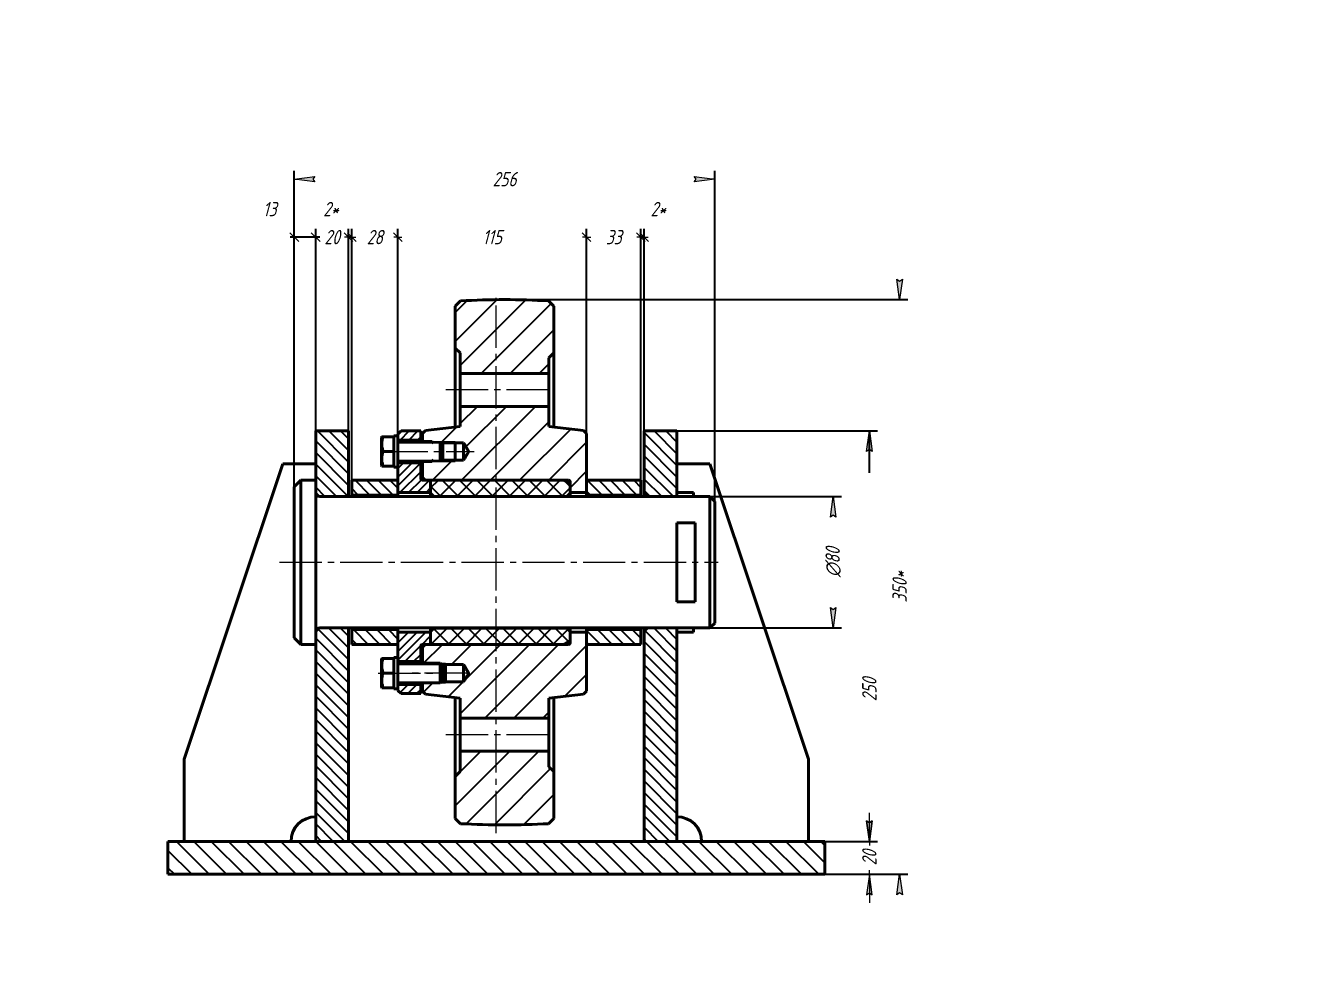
# Model space of a CAD drawing. Header units: millimetres. Extents: x 0 to 594, y 0 to 420.
# Drawn here: x 280.9 to 594, y 188.1 to 420 of the extents above; entities that cross this region are included whole.
import ezdxf

# ---------------------------------------------------------------- set-up
doc = ezdxf.new("R2010")
doc.units = ezdxf.units.MM
for name, pattern in [('K5LT_AXLED', [14.786122, 10.286122, -1.5, 1.5, -1.5]), ('K5LT_BASIC', [0]), ('K5LT_THIN', [0])]:
    doc.linetypes.add(name, pattern=pattern)
doc.layers.add('Системный слой', color=7, linetype='Continuous')
doc.styles.add('KDIMTEXTSTYLE', font='GOST_AU.SHX', dxfattribs={"width": 0.96, "oblique": 15, "height": 5})
doc.dimstyles.new('KDIMSTYLE (0.40)', dxfattribs={"dimtxt": 5, "dimasz": 1, "dimexe": 2, "dimexo": 0.0625, "dimgap": 1, "dimtad": 1, "dimlfac": 2.5, "dimtxsty": 'KDIMTEXTSTYLE', "dimsah": 1, "dimcen": 0.09, "dimdle": 1, "dimadec": 0, "dimazin": 0, "dimtfac": 0.667, "dimtmove": 0, "dimatfit": 3, "dimfxl": 1, "dimtvp": 1, "dimtolj": 1, "dimtzin": 0, "dimarcsym": 0})
pattern_1 = [(135, (0, 0), (-1.4142136, -1.4142136), [])]

# ---------------------------------------------------------------- blocks, each defined once
blk = doc.blocks.new('U19')
at = {"layer": 'Системный слой', "color": 150, "linetype": 'K5LT_BASIC', "lineweight": 40, "true_color": 0x0080ff}
for p, q in [((370.5, 261.62), (370.5, 262.26)), ((370.5, 258.66), (370.5, 259.3))]:
    blk.add_line(p, q, dxfattribs=at)
blk = doc.blocks.new('U20')
at = {"layer": 'Системный слой', "color": 150, "linetype": 'K5LT_BASIC', "lineweight": 40, "true_color": 0x0080ff}
for p, q in [((370.5, 265.21), (370.5, 265.86)), ((370.5, 262.26), (370.5, 262.9))]:
    blk.add_line(p, q, dxfattribs=at)
blk = doc.blocks.new('U21')
at = {"layer": 'Системный слой', "color": 150, "linetype": 'K5LT_BASIC', "lineweight": 40, "true_color": 0x0080ff}
for p, q in [((367.5, 265.68), (367.5, 262.26)), ((367.5, 262.26), (367.5, 258.84))]:
    blk.add_line(p, q, dxfattribs=at)
blk = doc.blocks.new('U22')
at = {"layer": 'Системный слой', "color": 150, "linetype": 'K5LT_BASIC', "lineweight": 40, "true_color": 0x0080ff}
for p, q in [((443.5, 306.26), (443.5, 305.26)), ((443.5, 273.26), (443.5, 272.26))]:
    blk.add_line(p, q, dxfattribs=at)
blk = doc.blocks.new('U23')
at = {"layer": 'Системный слой', "color": 150, "linetype": 'K5LT_BASIC', "lineweight": 40, "true_color": 0x0080ff}
for p, q in [((430.7, 305.66), (430.7, 305.26)), ((430.7, 273.26), (430.7, 272.86))]:
    blk.add_line(p, q, dxfattribs=at)
blk = doc.blocks.new('U24')
at = {"layer": 'Системный слой', "color": 150, "linetype": 'K5LT_BASIC', "lineweight": 40, "true_color": 0x0080ff}
for p, q in [((360.3, 305.66), (360.3, 305.26)), ((360.3, 273.26), (360.3, 272.86))]:
    blk.add_line(p, q, dxfattribs=at)
blk = doc.blocks.new('U25')
at = {"layer": 'Системный слой', "color": 150, "linetype": 'K5LT_BASIC', "lineweight": 40, "true_color": 0x0080ff}
for p, q in [((370.5, 265.86), (370.5, 266.1)), ((370.5, 262.9), (370.5, 265.21)), ((370.5, 259.3), (370.5, 261.62)), ((370.5, 258.42), (370.5, 258.66))]:
    blk.add_line(p, q, dxfattribs=at)
blk = doc.blocks.new('U26')
at = {"layer": 'Системный слой', "color": 150, "linetype": 'K5LT_BASIC', "lineweight": 40, "true_color": 0x0080ff}
for p, q in [((409.5, 322.2), (409.5, 340.26)), ((409.5, 238.26), (409.5, 256.31))]:
    blk.add_line(p, q, dxfattribs=at)
blk = doc.blocks.new('U27')
at = {"layer": 'Системный слой', "color": 150, "linetype": 'K5LT_BASIC', "lineweight": 40, "true_color": 0x0080ff}
for p, q in [((385.5, 322.2), (385.5, 341.46)), ((385.5, 237.06), (385.5, 256.31))]:
    blk.add_line(p, q, dxfattribs=at)
blk = doc.blocks.new('U28')
at = {"layer": 'Системный слой', "color": 150, "linetype": 'K5LT_BASIC', "lineweight": 40, "true_color": 0x0080ff}
for p, q in [((417.5, 305.66), (417.5, 305.26)), ((417.5, 273.26), (417.5, 272.86))]:
    blk.add_line(p, q, dxfattribs=at)
blk = doc.blocks.new('U29')
at = {"layer": 'Системный слой', "color": 150, "linetype": 'K5LT_BASIC', "lineweight": 40, "true_color": 0x0080ff}
for p, q in [((377.5, 309.9), (377.5, 309.26)), ((377.5, 269.26), (377.5, 268.62))]:
    blk.add_line(p, q, dxfattribs=at)
blk = doc.blocks.new('U30')
at = {"layer": 'Системный слой', "color": 150, "linetype": 'K5LT_BASIC', "lineweight": 40, "true_color": 0x0080ff}
for p, q in [((413.5, 306.1), (413.5, 305.26)), ((413.5, 273.26), (413.5, 272.42))]:
    blk.add_line(p, q, dxfattribs=at)
blk = doc.blocks.new('U31')
at = {"layer": 'Системный слой', "color": 150, "linetype": 'K5LT_BASIC', "lineweight": 40, "true_color": 0x0080ff}
for p, q in [((412.7, 305.3), (412.7, 305.26)), ((412.7, 273.26), (412.7, 273.22))]:
    blk.add_line(p, q, dxfattribs=at)
blk = doc.blocks.new('U32')
at = {"layer": 'Системный слой', "color": 150, "linetype": 'K5LT_BASIC', "lineweight": 40, "true_color": 0x0080ff}
for p, q in [((380.3, 305.3), (380.3, 305.26)), ((380.3, 273.26), (380.3, 273.22))]:
    blk.add_line(p, q, dxfattribs=at)
blk = doc.blocks.new('U33')
at = {"layer": 'Системный слой', "color": 150, "linetype": 'K5LT_BASIC', "lineweight": 40, "true_color": 0x0080ff}
for p, q in [((371.5, 305.66), (371.5, 305.26)), ((371.5, 273.26), (371.5, 272.86))]:
    blk.add_line(p, q, dxfattribs=at)
blk = doc.blocks.new('U34')
at = {"layer": 'Системный слой', "color": 150, "linetype": 'K5LT_BASIC', "lineweight": 40, "true_color": 0x0080ff}
for p, q in [((379.5, 306.1), (379.5, 305.26)), ((379.5, 273.26), (379.5, 272.42))]:
    blk.add_line(p, q, dxfattribs=at)
blk = doc.blocks.new('U35')
at = {"layer": 'Системный слой', "color": 150, "linetype": 'K5LT_BASIC', "lineweight": 40, "true_color": 0x0080ff}
for p, q in [((431.5, 305.26), (431.5, 306.06)), ((431.5, 272.46), (431.5, 273.26))]:
    blk.add_line(p, q, dxfattribs=at)
blk = doc.blocks.new('U36')
at = {"layer": 'Системный слой', "color": 150, "linetype": 'K5LT_BASIC', "lineweight": 40, "true_color": 0x0080ff}
for p, q in [((367.64, 258.66), (367.6, 258.66)), ((367.6, 258.66), (367.64, 258.66)), ((367.75, 258.66), (367.64, 258.66)), ((367.64, 258.66), (367.75, 258.65)), ((367.93, 258.66), (367.75, 258.66)), ((367.75, 258.65), (367.93, 258.65))]:
    blk.add_line(p, q, dxfattribs=at)
blk = doc.blocks.new('U37')
at = {"layer": 'Системный слой', "color": 150, "linetype": 'K5LT_BASIC', "lineweight": 40, "true_color": 0x0080ff}
for p, q in [((377.5, 264.92), (377.5, 264.66)), ((377.5, 259.86), (377.5, 259.6))]:
    blk.add_line(p, q, dxfattribs=at)
blk = doc.blocks.new('U38')
at = {"layer": 'Системный слой', "color": 150, "linetype": 'K5LT_BASIC', "lineweight": 40, "true_color": 0x0080ff}
for p, q in [((377.5, 318.92), (377.5, 318.66)), ((377.5, 313.86), (377.5, 313.6))]:
    blk.add_line(p, q, dxfattribs=at)
blk = doc.blocks.new('U39')
at = {"layer": 'Системный слой', "color": 150, "linetype": 'K5LT_BASIC', "lineweight": 40, "true_color": 0x0080ff}
for p, q in [((370.5, 319.21), (370.5, 319.86)), ((370.5, 316.26), (370.5, 316.9))]:
    blk.add_line(p, q, dxfattribs=at)
blk = doc.blocks.new('U40')
at = {"layer": 'Системный слой', "color": 150, "linetype": 'K5LT_BASIC', "lineweight": 40, "true_color": 0x0080ff}
for p, q in [((370.5, 315.62), (370.5, 316.26)), ((370.5, 312.66), (370.5, 313.3))]:
    blk.add_line(p, q, dxfattribs=at)
blk = doc.blocks.new('U41')
at = {"layer": 'Системный слой', "color": 150, "linetype": 'K5LT_BASIC', "lineweight": 40, "true_color": 0x0080ff}
for p, q in [((367.64, 312.66), (367.6, 312.66)), ((367.6, 312.66), (367.64, 312.66)), ((367.75, 312.66), (367.64, 312.66)), ((367.64, 312.66), (367.75, 312.65)), ((367.93, 312.66), (367.75, 312.66)), ((367.75, 312.65), (367.93, 312.65))]:
    blk.add_line(p, q, dxfattribs=at)
blk = doc.blocks.new('U42')
at = {"layer": 'Системный слой', "color": 150, "linetype": 'K5LT_BASIC', "lineweight": 40, "true_color": 0x0080ff}
for p, q in [((377.1, 319.06), (377.1, 318.66)), ((377.1, 313.86), (377.1, 313.46))]:
    blk.add_line(p, q, dxfattribs=at)
blk = doc.blocks.new('U43')
at = {"layer": 'Системный слой', "color": 150, "linetype": 'K5LT_BASIC', "lineweight": 40, "true_color": 0x0080ff}
for p, q in [((377.1, 265.06), (377.1, 264.66)), ((377.1, 259.86), (377.1, 259.46))]:
    blk.add_line(p, q, dxfattribs=at)
blk = doc.blocks.new('U44')
at = {"layer": 'Системный слой', "color": 150, "linetype": 'K5LT_BASIC', "lineweight": 40, "true_color": 0x0080ff}
for p, q in [((370.5, 319.86), (370.5, 320.06)), ((370.5, 316.9), (370.5, 319.21)), ((370.5, 313.3), (370.5, 315.62)), ((370.5, 312.42), (370.5, 312.66))]:
    blk.add_line(p, q, dxfattribs=at)
blk = doc.blocks.new('KDIMARROW_01')
at = {"layer": 'Системный слой'}
blk.add_hatch(color=0, dxfattribs=at).paths.add_polyline_path([(-5, -0.66), (0, 0), (-5, 0.66), (-4.5, 0)])
at = {"layer": 'Системный слой', "color": 0, "linetype": 'K5LT_THIN', "lineweight": 18}
for p, q in [((-4.5, 0), (-5, 0.66)), ((-5, 0.66), (0, 0)), ((0, 0), (-5, -0.66)), ((-5, -0.66), (-4.5, 0)), ((0, 0), (-1, 0))]:
    blk.add_line(p, q, dxfattribs=at)
blk = doc.blocks.new('KDIMARROW_02')
at = {"layer": 'Системный слой'}
blk.add_hatch(color=0, dxfattribs=at).paths.add_polyline_path([(4.5, 0), (5, 0.66), (0, 0), (5, -0.66)])
at = {"layer": 'Системный слой', "color": 0, "linetype": 'K5LT_THIN', "lineweight": 18}
for p, q in [((0, 0), (-1, 0)), ((5, 0.66), (0, 0)), ((0, 0), (5, -0.66)), ((0, 0), (7, 0)), ((4.5, 0), (5, 0.66)), ((5, -0.66), (4.5, 0))]:
    blk.add_line(p, q, dxfattribs=at)
blk = doc.blocks.new('KDIMARROW_13')
at = {"layer": 'Системный слой', "color": 0, "linetype": 'K5LT_THIN', "lineweight": 18}
for p, q in [((-1.06, 1.06), (1.06, -1.06)), ((0, 0), (-1, 0)), ((0, 0), (1, 0))]:
    blk.add_line(p, q, dxfattribs=at)

msp = doc.modelspace()

# ---------------------------------------------------------------- hatches: boundary and pattern name
at = {"layer": 'Системный слой'}
h = msp.add_hatch(dxfattribs=at)
h.set_pattern_fill('', angle=45, style=0, pattern_type=0)
h.set_pattern_definition([(45, (0, 0), (-3.535534, 3.535534), [])])
h.paths.add_polyline_path([(382.0706, 318.3851), (387.5, 318.3851), (388.3514, 316.968), (388.7681, 316.2625), (388.7683, 316.2615), (388.7684, 316.261), (388.7685, 316.2604), (388.7687, 316.2592), (388.7688, 316.2567), (388.7689, 316.2557), (388.7689, 316.2552), (388.7688, 316.2546), (388.7688, 316.2533), (388.7684, 316.2508), (388.7683, 316.25), (388.7682, 316.2495), (388.7681, 316.2489), (388.7678, 316.2477), (388.7674, 316.2462), (388.7665, 316.2433), (388.7655, 316.2407), (388.762, 316.2327), (388.754, 316.2172), (388.7367, 316.1868), (388.7011, 316.1265), (388.6292, 316.0064), (388.4852, 315.7664), (388.1969, 315.2864), (387.6202, 314.3266), (387.5, 314.1265), (382.0706, 314.1265), (381.8, 313.8558), (377.76, 313.8558), (377.6733, 313.7692), (377.5867, 313.6825), (377.5, 313.5958), (377.5, 309.8958), (378.14, 309.2558), (413.1, 309.2558), (413.3828, 309.1386), (413.5, 308.8558), (413.5, 306.2558), (417.5, 306.2558), (417.5, 320.6158), (416.774, 321.3418), (408.3, 322.3458), (408.3, 327.2559), (386.7, 327.2559), (386.7, 322.3458), (378.226, 321.3418), (377.5, 320.6158), (377.5, 318.9157), (377.5867, 318.8291), (377.6733, 318.7424), (377.76, 318.6557), (381.8, 318.6557)])
h.paths.add_polyline_path([(381.8, 259.8558), (377.7599, 259.8558), (377.6733, 259.7691), (377.5866, 259.6825), (377.5, 259.5959), (377.5, 257.8958), (378.226, 257.1698), (386.7, 256.1658), (386.7, 251.2557), (408.3, 251.2557), (408.3, 256.1658), (416.774, 257.1698), (417.5, 257.8958), (417.5, 272.2558), (413.5, 272.2558), (413.5, 269.6558), (413.3828, 269.3729), (413.1, 269.2558), (378.14, 269.2558), (377.5, 268.6158), (377.5, 264.9157), (377.5866, 264.8291), (377.6733, 264.7424), (377.7599, 264.6558), (381.8, 264.6558), (382.0707, 264.3851), (387.5, 264.3851), (388.3514, 262.9681), (388.7681, 262.2625), (388.7683, 262.2615), (388.7684, 262.261), (388.7685, 262.2604), (388.7687, 262.2592), (388.7688, 262.2567), (388.7689, 262.2557), (388.7689, 262.2552), (388.7688, 262.2546), (388.7688, 262.2533), (388.7684, 262.2508), (388.7683, 262.25), (388.7682, 262.2495), (388.7681, 262.2489), (388.7678, 262.2477), (388.7674, 262.2462), (388.7665, 262.2433), (388.7655, 262.2408), (388.762, 262.2327), (388.754, 262.2172), (388.7367, 262.1868), (388.7011, 262.1265), (388.6292, 262.0064), (388.4852, 261.7664), (388.1969, 261.2864), (387.6202, 260.3266), (387.5, 260.1265), (382.0707, 260.1265)])
h.paths.add_polyline_path([(408.3, 335.2557), (408.3, 339.0558), (409.5, 340.2558), (409.5, 351.6599), (408.2238, 352.9361), (397.4967, 353.2558), (386.7762, 352.9361), (385.5, 351.6599), (385.5, 341.4558), (386.7, 340.2558), (386.7, 335.2557)])
h.paths.add_polyline_path([(408.3, 239.4558), (408.3, 243.2559), (386.7, 243.2559), (386.7, 238.2558), (385.5, 237.0558), (385.5, 226.8517), (386.7762, 225.5755), (397.5033, 225.2558), (408.2238, 225.5755), (409.5, 226.8517), (409.5, 238.2558)])
h = msp.add_hatch(dxfattribs=at)
h.set_pattern_fill('', angle=135, style=0, pattern_type=0)
h.set_pattern_definition(pattern_1)
h.paths.add_polyline_path([(351.5, 272.2558), (351.5, 221.2558), (359.5, 221.2558), (359.5, 273.2558), (352.5, 273.2558), (352.2742, 273.23), (351.5258, 272.4816)])
h.paths.add_polyline_path([(351.5, 321.2558), (351.5, 306.2558), (351.5258, 306.03), (352.2742, 305.2816), (352.5, 305.2558), (359.5, 305.2558), (359.5, 321.2558)])
h = msp.add_hatch(dxfattribs=at)
h.set_pattern_fill('', angle=45, style=0, pattern_type=0)
h.set_pattern_definition([(45, (0, 0), (-1.06066, 1.06066), [])])
h.paths.add_polyline_path([(371.5, 313.4558), (371.5, 306.2558), (379.5, 306.2558), (379.5, 309.2558), (377.5, 309.2558), (377.2172, 309.3729), (377.1, 309.6558), (377.1, 313.4558)])
h.paths.add_polyline_path([(371.5, 272.2558), (371.5, 265.0557), (377.1, 265.0557), (377.1, 268.8558), (377.2172, 269.1386), (377.5, 269.2558), (379.5, 269.2558), (379.5, 272.2558)])
h.paths.add_polyline_path([(371.5, 320.4558), (371.5, 319.0557), (377.1, 319.0557), (377.1, 321.2558), (372.3, 321.2558)])
h.paths.add_polyline_path([(371.5, 259.4558), (371.5, 258.0558), (372.3, 257.2558), (377.1, 257.2558), (377.1, 259.4558)])
h = msp.add_hatch(dxfattribs=at)
h.set_pattern_fill('', angle=135, style=0, pattern_type=0)
h.set_pattern_definition(pattern_1)
h.paths.add_polyline_path([(439.5, 273.2558), (432.3, 273.2558), (431.5, 272.4558), (431.5, 221.2558), (439.5, 221.2558)])
h.paths.add_polyline_path([(432.3, 305.2558), (439.5, 305.2558), (439.5, 321.2558), (431.5, 321.2558), (431.5, 306.0558)])
h = msp.add_hatch(dxfattribs=at)
h.set_pattern_fill('', angle=135, style=0, pattern_type=0)
h.set_pattern_definition(pattern_1)
h.paths.add_polyline_path([(360.3, 272.8558), (360.3, 269.2558), (371.5, 269.2558), (371.5, 272.8558)])
h.paths.add_polyline_path([(360.3, 309.2558), (360.3, 305.6558), (371.5, 305.6558), (371.5, 309.2558)])
h = msp.add_hatch(dxfattribs=at)
h.set_pattern_fill('', angle=45, style=0, pattern_type=0)
h.set_pattern_definition([(45, (0, 0), (-2.12132, 2.12132), []), (135, (0, 0), (-2.12132, -2.12132), [])])
h.paths.add_polyline_path([(379.5, 309.2558), (379.5, 306.0958), (380.3, 305.2958), (412.7, 305.2958), (413.5, 306.0958), (413.5, 308.332), (411.9, 309.2558)])
h.paths.add_polyline_path([(379.5, 272.4158), (379.5, 269.2558), (411.9, 269.2558), (413.5, 270.1795), (413.5, 272.4158), (412.7, 273.2158), (380.3, 273.2158)])
h = msp.add_hatch(dxfattribs=at)
h.set_pattern_fill('', angle=135, style=0, pattern_type=0)
h.set_pattern_definition(pattern_1)
h.paths.add_polyline_path([(417.5, 272.8558), (417.5, 269.2558), (430.7, 269.2558), (430.7, 272.8558)])
h.paths.add_polyline_path([(417.5, 309.2558), (417.5, 305.6558), (430.7, 305.6558), (430.7, 309.2558)])
h = msp.add_hatch(dxfattribs=at)
h.set_pattern_fill('', angle=135, style=0, pattern_type=0)
h.set_pattern_definition([(135, (0, 0), (-2.12132, -2.12132), [])])
h.paths.add_polyline_path([(315.5, 213.2558), (475.5, 213.2558), (475.5, 221.2558), (315.5, 221.2558)])

# ---------------------------------------------------------------- linework, layer by layer
at = {"layer": 'Системный слой', "color": 150, "linetype": 'K5LT_BASIC', "lineweight": 40, "true_color": 0x0080ff}
for p, q in [((386.7762, 352.9361), (385.5, 351.6599)), ((385.5, 351.6599), (385.5, 341.4558)), ((409.5, 351.6599), (408.2238, 352.9361)), ((409.5, 340.2558), (409.5, 351.6599)), ((385.5, 341.4558), (386.7, 340.2558)), ((386.7, 340.2558), (386.7, 335.2557)), ((408.3, 339.0558), (409.5, 340.2558)), ((408.3, 335.2557), (408.3, 339.0558)), ((386.7, 335.2557), (386.7, 327.2559)), ((408.3, 335.2557), (386.7, 335.2557)), ((408.3, 335.2557), (408.3, 327.2559)), ((386.7, 327.2559), (386.7, 322.3458)), ((408.3, 327.2559), (386.7, 327.2559)), ((408.3, 322.3458), (408.3, 327.2559)), ((359.5, 321.2558), (351.5, 321.2558)), ((351.5, 309.2558), (351.5, 321.2558)), ((359.5, 305.2558), (359.5, 321.2558)), ((367.6039, 319.8558), (367.5, 319.6758)), ((367.5, 319.6758), (367.5, 312.8358)), ((370.5, 319.8571), (367.9255, 319.8571)), ((370.5, 320.0909), (370.5, 320.0559)), ((370.5, 320.0909), (370.9931, 320.0777)), ((372.3, 321.2558), (371.5, 320.4558)), ((371.5, 320.4558), (371.5, 320.0912)), ((371.5, 312.4158), (371.5, 320.0912)), ((372.3, 321.2558), (377.1, 321.2558)), ((377.1, 319.0557), (377.1, 321.2558)), ((378.226, 321.3418), (377.5, 320.6158)), ((377.5, 320.6158), (377.5, 318.9157)), ((378.226, 321.3418), (386.7, 322.3458)), ((408.3, 322.3458), (416.774, 321.3418)), ((417.5, 320.6158), (416.774, 321.3418)), ((417.5, 306.2558), (417.5, 320.6158)), ((431.5, 321.2558), (431.5, 306.0558)), ((439.5, 321.2558), (431.5, 321.2558)), ((439.5, 321.2558), (439.5, 305.2558)), ((370.5, 316.2585), (367.9255, 316.2585)), ((377.1, 319.0557), (371.5, 319.0557)), ((371.5, 318.6558), (377.7599, 318.6558)), ((375.76, 318.6557), (379.8, 318.6558)), ((377.7599, 318.6558), (377.5, 318.9157)), ((377.76, 318.6558), (377.76, 318.6557)), ((377.76, 318.6557), (377.76, 318.6558)), ((377.76, 318.6557), (377.76, 318.6558)), ((377.76, 318.6558), (377.76, 318.6557)), ((380.1789, 318.2768), (379.8, 318.6557)), ((381.8, 318.6558), (381.8, 313.8558)), ((387.5, 318.3851), (382.0707, 318.3851)), ((382.0707, 318.3851), (382.5, 317.9558)), ((382.5, 317.9558), (382.5, 314.5558)), ((385.5, 318.6557), (385.5, 318.6558)), ((385.5, 318.6558), (385.5, 318.3851)), ((385.5, 318.6557), (385.5, 318.3851)), ((385.5, 318.6557), (385.5, 318.6557)), ((385.5, 318.3851), (385.5, 318.3851)), ((385.5, 318.3851), (385.5, 318.3851)), ((385.5, 318.3851), (385.5, 314.1264)), ((385.5, 318.3851), (385.5, 314.1264)), ((387.5, 318.3851), (387.5, 316.2544)), ((343.5, 313.2558), (319.5, 241.2558)), ((351.5, 313.2558), (343.5, 313.2558)), ((371.5, 313.8558), (377.7599, 313.8558)), ((377.1, 313.4558), (371.5, 313.4558)), ((375.76, 313.8558), (379.8, 313.8558)), ((377.1, 309.6558), (377.1, 313.4558)), ((377.7599, 313.8558), (377.5, 313.5958)), ((377.5, 313.5958), (377.5, 309.8958)), ((377.76, 313.8558), (377.76, 313.8558)), ((377.76, 313.8558), (377.76, 313.8558)), ((377.76, 313.8558), (377.76, 313.8558)), ((377.76, 313.8558), (377.76, 313.8558)), ((380.1789, 314.2347), (379.8, 313.8558)), ((382.0707, 314.1265), (382.5, 314.5558)), ((387.5, 314.1265), (382.0707, 314.1265)), ((385.5, 314.1264), (385.5, 314.1265)), ((385.5, 314.1265), (385.5, 314.1264)), ((385.5, 314.1264), (385.5, 313.8558)), ((385.5, 314.1264), (385.5, 313.8558)), ((385.5, 313.8558), (385.5, 313.8559)), ((385.5, 313.8558), (385.5, 313.8558)), ((387.5, 316.2544), (387.5, 314.1265)), ((439.5, 313.2558), (447.5, 313.2558)), ((447.5, 313.2558), (471.5, 241.2558)), ((367.6039, 312.6558), (367.5, 312.8358)), ((370.5, 312.6571), (367.9255, 312.6571)), ((370.5, 312.6544), (367.9255, 312.6544)), ((370.5, 312.6567), (370.5, 312.6571)), ((371.5, 312.4158), (370.5, 312.4158)), ((371.5, 312.4158), (371.5, 306.2558)), ((347.9, 309.2558), (346.3, 307.6558)), ((346.3, 270.8558), (346.3, 307.6558)), ((351.5, 309.2558), (347.9, 309.2558)), ((347.9, 269.2558), (347.9, 309.2558)), ((351.5, 269.2558), (351.5, 309.2558)), ((360.3, 309.2558), (360.3, 305.6558)), ((360.3, 309.2558), (371.5, 309.2558)), ((371.5, 305.6558), (371.5, 309.2558)), ((377.5, 309.8958), (378.14, 309.2558)), ((377.5, 309.2558), (379.5, 309.2558)), ((413.1, 309.2558), (378.14, 309.2558)), ((379.5, 306.2558), (379.5, 309.2558)), ((379.5, 309.2558), (411.9, 309.2558)), ((379.5, 306.0958), (379.5, 309.2558)), ((411.9, 309.2558), (413.5, 308.332)), ((413.5, 306.2558), (413.5, 308.8558)), ((413.5, 306.0958), (413.5, 308.332)), ((417.5, 309.2558), (430.7, 309.2558)), ((417.5, 309.2558), (417.5, 305.6558)), ((430.7, 305.6558), (430.7, 309.2558)), ((351.5258, 306.03), (352.2742, 305.2816)), ((359.5, 305.2558), (352.5, 305.2558)), ((352.5, 305.2558), (447.5, 305.2558)), ((371.5, 305.6558), (360.3, 305.6558)), ((379.5, 306.2558), (371.5, 306.2558)), ((379.5, 306.0958), (380.3, 305.2958)), ((412.7, 305.2958), (380.3, 305.2958)), ((413.5, 306.0958), (412.7, 305.2958)), ((417.5, 306.2558), (413.5, 306.2558)), ((430.7, 305.6558), (417.5, 305.6558)), ((431.5, 306.0558), (432.3, 305.2558)), ((432.3, 305.2558), (439.5, 305.2558)), ((443.5, 306.2558), (439.5, 306.2558)), ((447.5, 305.2558), (447.5, 273.2558)), ((447.5, 305.2558), (448.7, 304.0558)), ((448.7, 304.0558), (448.7, 274.4558)), ((439.5, 298.8558), (443.9, 298.8558)), ((439.5, 298.8558), (439.5, 279.6558)), ((443.9, 298.8558), (443.9, 279.6558)), ((439.5, 279.6558), (443.9, 279.6558)), ((351.5258, 272.4816), (352.2742, 273.23)), ((359.5, 273.2558), (352.5, 273.2558)), ((352.5, 273.2558), (447.5, 273.2558)), ((359.5, 221.2558), (359.5, 273.2558)), ((371.5, 272.8558), (360.3, 272.8558)), ((360.3, 272.8558), (360.3, 269.2558)), ((371.5, 269.2558), (371.5, 272.8558)), ((379.5, 272.4158), (380.3, 273.2158)), ((412.7, 273.2158), (380.3, 273.2158)), ((413.5, 272.4158), (412.7, 273.2158)), ((430.7, 272.8558), (417.5, 272.8558)), ((417.5, 272.8558), (417.5, 269.2558)), ((430.7, 269.2558), (430.7, 272.8558)), ((431.5, 272.4558), (432.3, 273.2558)), ((431.5, 272.4558), (431.5, 221.2558)), ((432.3, 273.2558), (439.5, 273.2558)), ((439.5, 273.2558), (439.5, 221.2558)), ((447.5, 273.2558), (448.7, 274.4558)), ((347.9, 269.2558), (346.3, 270.8558)), ((371.5, 272.2558), (371.5, 266.0958)), ((379.5, 272.2558), (371.5, 272.2558)), ((379.5, 269.2558), (379.5, 272.4158)), ((379.5, 269.2558), (379.5, 272.2558)), ((411.9, 269.2558), (413.5, 270.1795)), ((413.5, 270.1795), (413.5, 272.4158)), ((417.5, 272.2558), (413.5, 272.2558)), ((413.5, 269.6558), (413.5, 272.2558)), ((417.5, 257.8958), (417.5, 272.2558)), ((443.5, 272.2558), (439.5, 272.2558)), ((351.5, 269.2558), (347.9, 269.2558)), ((351.5, 221.2558), (351.5, 269.2558)), ((360.3, 269.2558), (371.5, 269.2558)), ((377.1, 265.0557), (377.1, 268.8558)), ((377.5, 268.6158), (378.14, 269.2558)), ((377.5, 269.2558), (379.5, 269.2558)), ((377.5, 268.6158), (377.5, 264.9157)), ((413.1, 269.2558), (378.14, 269.2558)), ((379.5, 269.2558), (411.9, 269.2558)), ((417.5, 269.2558), (430.7, 269.2558)), ((367.6039, 265.8558), (367.5, 265.6758)), ((370.5, 265.8571), (367.9255, 265.8571)), ((371.5, 266.0958), (370.5, 266.0958)), ((371.5, 258.4564), (371.5, 266.0958)), ((377.1, 265.0557), (371.5, 265.0557)), ((371.5, 264.6558), (381.8, 264.6558)), ((377.7599, 264.6558), (377.5, 264.9157)), ((381.8, 264.6558), (381.8, 259.8558)), ((381.8, 264.6558), (382.5, 263.9558)), ((387.5, 264.3851), (382.0707, 264.3851)), ((382.5, 263.9558), (382.5, 260.5558)), ((383.1559, 264.6558), (383.1559, 259.8558)), ((387.5, 264.3851), (387.5, 260.1265)), ((370.5, 262.2585), (367.9255, 262.2585)), ((381.8, 259.8558), (382.5, 260.5558)), ((387.5, 260.1265), (382.0707, 260.1265)), ((367.6039, 258.6558), (367.5, 258.8358)), ((370.5, 258.6572), (367.9255, 258.6572)), ((370.5, 258.6544), (367.9255, 258.6544)), ((370.5, 258.6567), (370.5, 258.6572)), ((370.9931, 258.4339), (371.5, 258.4204)), ((371.5, 259.8558), (381.8, 259.8558)), ((377.1, 259.4558), (371.5, 259.4558)), ((371.5, 258.4564), (371.5, 258.0558)), ((372.3, 257.2558), (371.5, 258.0558)), ((372.3, 257.2558), (377.1, 257.2558)), ((377.1, 257.2558), (377.1, 259.4558)), ((377.7599, 259.8558), (377.5, 259.5959)), ((377.5, 259.5959), (377.5, 257.8958)), ((378.226, 257.1698), (377.5, 257.8958)), ((378.226, 257.1698), (386.7, 256.1658)), ((408.3, 256.1658), (416.774, 257.1698)), ((417.5, 257.8958), (416.774, 257.1698)), ((386.7, 256.1658), (386.7, 251.2557)), ((408.3, 251.2557), (408.3, 256.1658)), ((386.7, 251.2557), (386.7, 243.2559)), ((408.3, 251.2557), (386.7, 251.2557)), ((408.3, 251.2557), (408.3, 243.2559)), ((319.5, 241.2558), (319.5, 221.2558)), ((386.7, 243.2559), (386.7, 238.2558)), ((408.3, 243.2559), (386.7, 243.2559)), ((408.3, 239.4558), (408.3, 243.2559)), ((471.5, 241.2558), (471.5, 221.2558)), ((385.5, 237.0558), (386.7, 238.2558)), ((408.3, 239.4558), (409.5, 238.2558)), ((409.5, 226.8517), (409.5, 238.2558)), ((385.5, 237.0558), (385.5, 226.8517)), ((386.7762, 225.5755), (385.5, 226.8517)), ((409.5, 226.8517), (408.2238, 225.5755)), ((475.5, 221.2558), (315.5, 221.2558)), ((315.5, 221.2558), (315.5, 213.2558)), ((351.5, 221.2558), (359.5, 221.2558)), ((431.5, 221.2558), (439.5, 221.2558)), ((475.5, 213.2558), (475.5, 221.2558)), ((475.5, 213.2558), (315.5, 213.2558))]:
    msp.add_line(p, q, dxfattribs=at)
at = {"layer": 'Системный слой', "color": 30, "linetype": 'K5LT_AXLED', "lineweight": 18, "true_color": 0xff8000}
for p, q in [((395.5, 223.2558), (395.5, 353.6599)), ((408.3, 331.2558), (382.7, 331.2558)), ((368.5, 316.2435), (390.1, 316.2435)), ((342.7, 289.2558), (449.5, 289.2558)), ((366.74, 262.268), (381.8, 262.268)), ((388.3, 262.268), (374.1389, 262.268)), ((408.3, 247.2558), (382.7, 247.2558))]:
    msp.add_line(p, q, dxfattribs=at)
at = {"layer": 'Системный слой', "color": 7, "linetype": 'K5LT_THIN', "lineweight": 18}
for p, q in [((371.5, 318.3851), (381.8, 318.3851)), ((377.76, 318.6558), (385.5, 318.6558)), ((381.8, 318.3851), (382.0706, 318.3851)), ((371.5, 314.1264), (381.8, 314.1264)), ((377.76, 313.8558), (385.5, 313.8558)), ((381.8, 314.1264), (382.0706, 314.1264)), ((371.5, 264.3852), (381.8, 264.3852)), ((379.8, 264.6558), (383.1559, 264.6558)), ((381.8, 264.3852), (382.0706, 264.3852)), ((371.5, 260.1264), (381.8, 260.1264)), ((381.8, 260.1264), (382.0706, 260.1264)), ((379.8, 259.8558), (383.1559, 259.8558))]:
    msp.add_line(p, q, dxfattribs=at)
at = {"layer": 'Системный слой', "color": 150, "linetype": 'K5LT_BASIC', "lineweight": 40, "true_color": 0x0080ff}
for centre, radius, start, end in [((397.5, 173.2558), 180, 86.584475, 93.415525), ((377.5, 309.6558), 0.4, 180, 270), ((413.1, 308.8558), 0.4, 0, 90), ((352.5, 306.2558), 1, 180, 270), ((352.5, 272.2558), 1, 90, 180), ((413.1, 269.6558), 0.4, 270, 0), ((377.5, 268.8558), 0.4, 90, 180), ((351.5, 221.2558), 6, 90, 180), ((397.5, 405.2558), 180, 266.584475, 273.415525), ((439.5, 221.2558), 6, 0, 90)]:
    msp.add_arc(centre, radius, start, end, dxfattribs=at)
for centre, major_axis, start_param, end_param in [((372.0233, 316.2558), (-10.5503, 0.0029), 4.76211242, 4.85738243), ((369.9767, 262.2558), (-10.5503, -0.0029), 1.62032044, 1.71559044)]:
    msp.add_ellipse(centre, major_axis=major_axis, ratio=0.36397013, start_param=start_param, end_param=end_param, dxfattribs=at)
for points, knots in [([(367.6039, 319.8558), (367.604, 319.8559), (367.6116, 319.856), (367.645, 319.8563), (367.7005, 319.8565), (367.7903, 319.8568), (367.8728, 319.857), (367.9255, 319.8571)], [0, 0, 0, 0, 1.4478035, 2.79754158, 4.27723065, 5.83688819, 8, 8, 8, 8]), ([(367.9255, 319.8571), (367.8845, 319.7343), (367.8215, 319.5297), (367.7428, 319.2251), (367.6856, 318.954), (367.65, 318.7273), (367.6261, 318.5248), (367.609, 318.3198), (367.6014, 318.0672), (367.6071, 317.8574), (367.6207, 317.6441), (367.6442, 317.4202), (367.6998, 317.0785), (367.7899, 316.6905), (367.8783, 316.3999), (367.9255, 316.2585)], [0, 0, 0, 0, 1.67981626, 2.78068749, 4.10062144, 5.2997801, 5.78516139, 6.77396186, 7.99981908, 9.10206657, 9.53045066, 10.80659157, 12.05516695, 14.06256115, 16, 16, 16, 16]), ([(367.9255, 316.2585), (367.8845, 316.1356), (367.8215, 315.9308), (367.7428, 315.626), (367.6856, 315.3546), (367.65, 315.1278), (367.6261, 314.9252), (367.609, 314.72), (367.6014, 314.4672), (367.6071, 314.2572), (367.6207, 314.0437), (367.6442, 313.8197), (367.6998, 313.4778), (367.7899, 313.0894), (367.8783, 312.7987), (367.9255, 312.6571)], [0, 0, 0, 0, 1.67981626, 2.78068749, 4.10062144, 5.2997801, 5.78516139, 6.77396186, 7.99981908, 9.10206657, 9.53045066, 10.80659157, 12.05516695, 14.06256115, 16, 16, 16, 16]), ([(387.5, 318.3851), (387.5704, 318.2679), (387.7075, 318.0398), (387.9094, 317.7037), (388.0916, 317.4004), (388.2552, 317.1281), (388.3785, 316.9228), (388.4669, 316.7757), (388.5241, 316.6804), (388.5736, 316.5979), (388.6167, 316.5261), (388.6518, 316.4675), (388.6816, 316.4177), (388.7063, 316.3763), (388.7269, 316.3416), (388.7422, 316.3154), (388.7536, 316.2951), (388.7612, 316.2808), (388.7662, 316.2697), (388.7685, 316.2618), (388.769, 316.2555), (388.7685, 316.2503), (388.7673, 316.2456), (388.7657, 316.2409), (388.7635, 316.2358), (388.7602, 316.2289), (388.7548, 316.2187), (388.7471, 316.2048), (388.7356, 316.1849), (388.7202, 316.1587), (388.6996, 316.124), (388.6751, 316.0829), (388.6454, 316.0333), (388.5936, 315.947), (388.5116, 315.8104), (388.3923, 315.6117), (388.1876, 315.271), (387.886, 314.769), (387.6348, 314.3508), (387.5, 314.1265)], [0, 0, 0, 0, 3.53860783, 6.65798527, 9.43146821, 11.90304009, 14.17990079, 15.19452185, 16.07133811, 16.89107025, 17.55419081, 18.11790776, 18.54784652, 18.93910269, 19.24349883, 19.49580637, 19.66409142, 19.80381291, 19.88626753, 19.96232946, 20.00436249, 20.04046918, 20.08725349, 20.12147213, 20.16042535, 20.22232987, 20.30535526, 20.44076899, 20.60623192, 20.86165386, 21.17675044, 21.58216207, 22.01858405, 22.57631973, 24.0220023, 25.88039816, 28.17816977, 33.61229876, 40, 40, 40, 40]), ([(367.9255, 265.8571), (367.8845, 265.7343), (367.8215, 265.5297), (367.7428, 265.2251), (367.6856, 264.954), (367.65, 264.7273), (367.6261, 264.5249), (367.609, 264.3198), (367.6014, 264.0672), (367.6071, 263.8574), (367.6207, 263.6441), (367.6442, 263.4202), (367.6998, 263.0785), (367.7899, 262.6905), (367.8783, 262.4), (367.9255, 262.2585)], [0, 0, 0, 0, 1.67981626, 2.78068749, 4.10062144, 5.2997801, 5.78516139, 6.77396186, 7.99981908, 9.10206657, 9.53045066, 10.80659157, 12.05516695, 14.06256115, 16, 16, 16, 16]), ([(367.6039, 265.8558), (367.604, 265.8559), (367.6116, 265.856), (367.645, 265.8563), (367.7005, 265.8565), (367.7903, 265.8568), (367.8728, 265.857), (367.9255, 265.8571)], [0, 0, 0, 0, 1.4478035, 2.79754158, 4.27723065, 5.83688819, 8, 8, 8, 8]), ([(387.5, 264.3851), (387.5704, 264.2679), (387.7075, 264.0398), (387.9094, 263.7037), (388.0916, 263.4004), (388.2552, 263.1281), (388.3785, 262.9228), (388.4669, 262.7757), (388.5241, 262.6804), (388.5736, 262.5979), (388.6167, 262.5261), (388.6518, 262.4675), (388.6816, 262.4177), (388.7063, 262.3763), (388.7269, 262.3416), (388.7422, 262.3154), (388.7536, 262.2952), (388.7612, 262.2808), (388.7662, 262.2697), (388.7685, 262.2618), (388.769, 262.2555), (388.7685, 262.2503), (388.7673, 262.2456), (388.7657, 262.241), (388.7635, 262.2358), (388.7602, 262.2289), (388.7548, 262.2187), (388.7471, 262.2048), (388.7356, 262.1849), (388.7202, 262.1587), (388.6996, 262.124), (388.6751, 262.0829), (388.6454, 262.0333), (388.5936, 261.947), (388.5116, 261.8104), (388.3923, 261.6117), (388.1876, 261.271), (387.886, 260.769), (387.6348, 260.3508), (387.5, 260.1265)], [0, 0, 0, 0, 3.53860783, 6.65798527, 9.43146821, 11.90304009, 14.17990079, 15.19452185, 16.07133811, 16.89107025, 17.55419081, 18.11790776, 18.54784652, 18.93910269, 19.24349883, 19.49580637, 19.66409142, 19.80381291, 19.88626753, 19.96232946, 20.00436249, 20.04046918, 20.08725349, 20.12147213, 20.16042535, 20.22232987, 20.30535526, 20.44076899, 20.60623192, 20.86165386, 21.17675044, 21.58216207, 22.01858405, 22.57631973, 24.0220023, 25.88039816, 28.17816977, 33.61229876, 40, 40, 40, 40]), ([(367.9255, 262.2585), (367.8845, 262.1356), (367.8215, 261.9308), (367.7428, 261.626), (367.6856, 261.3546), (367.65, 261.1278), (367.6261, 260.9252), (367.609, 260.72), (367.6014, 260.4672), (367.6071, 260.2572), (367.6207, 260.0438), (367.6442, 259.8197), (367.6998, 259.4778), (367.7899, 259.0895), (367.8783, 258.7987), (367.9255, 258.6572)], [0, 0, 0, 0, 1.67981626, 2.78068749, 4.10062144, 5.2997801, 5.78516139, 6.77396186, 7.99981908, 9.10206657, 9.53045066, 10.80659157, 12.05516695, 14.06256115, 16, 16, 16, 16])]:
    msp.add_open_spline(points, degree=3, knots=knots, dxfattribs=at)

# ---------------------------------------------------------------- block references
at = {"layer": 'Системный слой'}
for name in ['U27', 'U26', 'U44', 'U39', 'U40', 'U42', 'U38', 'U41', 'U29', 'U24', 'U33', 'U34', 'U32', 'U31', 'U30', 'U28', 'U23', 'U35', 'U22', 'U21', 'U25', 'U20', 'U43', 'U37', 'U19', 'U36']:
    msp.add_blockref(name, (0, 0), dxfattribs=at)

# ---------------------------------------------------------------- dimensions: what is measured, and where the dimension line sits
at = {"layer": 'Системный слой', "color": 7}
for base, p1, p2, location, override in [((448.7, 382.6107), (346.3, 307.6558), (448.7, 304.0558), (397.5, 382.6107), {"dimexo": 0, "dimpost": '\\H3.5;\\W0.965;\\Q15;<>', "dimblk1": 'KDIMARROW_01', "dimblk2": 'KDIMARROW_01', "dimse1": 0, "dimse2": 0, "dimclrt": 7, "dimtolj": 1}), ((346.3, 368.4912), (351.5, 306.2558), (346.3, 307.6558), (340.308, 375.3207), {"dimexo": 0, "dimtoh": 1, "dimpost": '\\H3.5;\\W0.965;\\Q15;<>', "dimblk1": 'KDIMARROW_13', "dimblk2": 'KDIMARROW_13', "dimse1": 0, "dimse2": 0, "dimclrt": 7, "dimtmove": 1, "dimtolj": 1}), ((359.5, 368.4912), (360.3, 309.2558), (359.5, 305.2558), (355.204, 375.3207), {"dimexo": 0, "dimtoh": 1, "dimpost": '\\H3.5;\\W0.965;\\Q15;<>\\H3.5;\\W0.965;\\Q15;\\Q15;\\H3.5;\\W0.965;\\Q15;\\Q15;*', "dimblk1": 'KDIMARROW_13', "dimblk2": 'KDIMARROW_13', "dimse1": 0, "dimse2": 0, "dimclrt": 7, "dimtmove": 1, "dimtolj": 1}), ((430.7, 368.4912), (431.5, 321.2558), (430.7, 309.2558), (434.9232, 375.3207), {"dimexo": 0, "dimtoh": 1, "dimpost": '\\H3.5;\\W0.965;\\Q15;<>\\H3.5;\\W0.965;\\Q15;\\Q15;\\H3.5;\\W0.965;\\Q15;\\Q15;*', "dimblk1": 'KDIMARROW_13', "dimblk2": 'KDIMARROW_13', "dimse1": 0, "dimse2": 0, "dimclrt": 7, "dimtmove": 1, "dimtolj": 1}), ((351.5, 368.4912), (359.5, 321.2558), (351.5, 321.2558), (355.5, 368.4912), {"dimexo": 0, "dimpost": '\\H3.5;\\W0.965;\\Q15;\\Q15;\\H3.5;\\W0.965;\\Q15;<>\\H3.5;\\W0.965;\\Q15;\\Q15;', "dimblk1": 'KDIMARROW_13', "dimblk2": 'KDIMARROW_13', "dimse1": 0, "dimse2": 0, "dimclrt": 7, "dimtolj": 1}), ((360.3, 368.4912), (371.5, 309.2558), (360.3, 309.2558), (365.9, 368.4912), {"dimexo": 0, "dimpost": '\\H3.5;\\W0.965;\\Q15;\\Q15;\\H3.5;\\W0.965;\\Q15;<>\\H3.5;\\W0.965;\\Q15;\\Q15;', "dimblk1": 'KDIMARROW_13', "dimblk2": 'KDIMARROW_13', "dimse1": 0, "dimse2": 0, "dimclrt": 7, "dimtolj": 1}), ((371.5, 368.4912), (417.5, 309.2558), (371.5, 320.4558), (394.5, 368.4912), {"dimexo": 0, "dimpost": '\\H3.5;\\W0.965;\\Q15;\\Q15;\\H3.5;\\W0.965;\\Q15;<>\\H3.5;\\W0.965;\\Q15;\\Q15;', "dimblk1": 'KDIMARROW_13', "dimblk2": 'KDIMARROW_13', "dimse1": 0, "dimse2": 0, "dimclrt": 7, "dimtolj": 1}), ((430.7, 368.4912), (417.5, 309.2558), (430.7, 309.2558), (424.1, 368.4912), {"dimexo": 0, "dimpost": '\\H3.5;\\W0.965;\\Q15;\\Q15;\\H3.5;\\W0.965;\\Q15;<>\\H3.5;\\W0.965;\\Q15;\\Q15;', "dimblk1": 'KDIMARROW_13', "dimblk2": 'KDIMARROW_13', "dimse1": 0, "dimse2": 0, "dimclrt": 7, "dimtolj": 1})]:
    msp.add_linear_dim(base=base, p1=p1, p2=p2, location=location, dimstyle='KDIMSTYLE (0.40)', override=override, dxfattribs=at).render()
for base, p1, p2, location, override in [((493.7346, 213.2558), (395.5, 353.2558), (475.5, 213.2558), (493.7346, 283.2558), {"dimexo": 0, "dimpost": '\\H3.5;\\W0.965;\\Q15;<>\\H3.5;\\W0.965;\\Q15;\\Q15;*', "dimblk1": 'KDIMARROW_01', "dimblk2": 'KDIMARROW_01', "dimse1": 0, "dimse2": 0, "dimclrt": 7, "dimtolj": 1}), ((486.3545, 321.2558), (475.5, 221.2558), (439.5, 321.2558), (486.3545, 258.2558), {"dimexo": 0, "dimpost": '\\H3.5;\\W0.965;\\Q15;<>', "dimblk1": 'KDIMARROW_01', "dimblk2": 'KDIMARROW_01', "dimse1": 0, "dimse2": 0, "dimclrt": 7, "dimtolj": 1}), ((477.5426, 305.2558), (443.5, 273.2558), (447.5, 305.2558), (477.5426, 289.2558), {"dimexo": 0, "dimpost": '\\H3.5;\\W0.965;\\Q15;∅<>', "dimblk1": 'KDIMARROW_01', "dimblk2": 'KDIMARROW_01', "dimse1": 0, "dimse2": 0, "dimclrt": 7, "dimtolj": 1}), ((486.3545, 221.2558), (475.5, 213.2558), (475.5, 221.2558), (486.3545, 217.2558), {"dimexo": 0, "dimpost": '\\H3.5;\\W0.965;\\Q15;<>', "dimblk1": 'KDIMARROW_02', "dimblk2": 'KDIMARROW_02', "dimse1": 0, "dimse2": 0, "dimclrt": 7, "dimtolj": 1})]:
    msp.add_linear_dim(base=base, p1=p1, p2=p2, angle=90, location=location, dimstyle='KDIMSTYLE (0.40)', override=override, dxfattribs=at).render()

doc.saveas('drawing.dxf')
